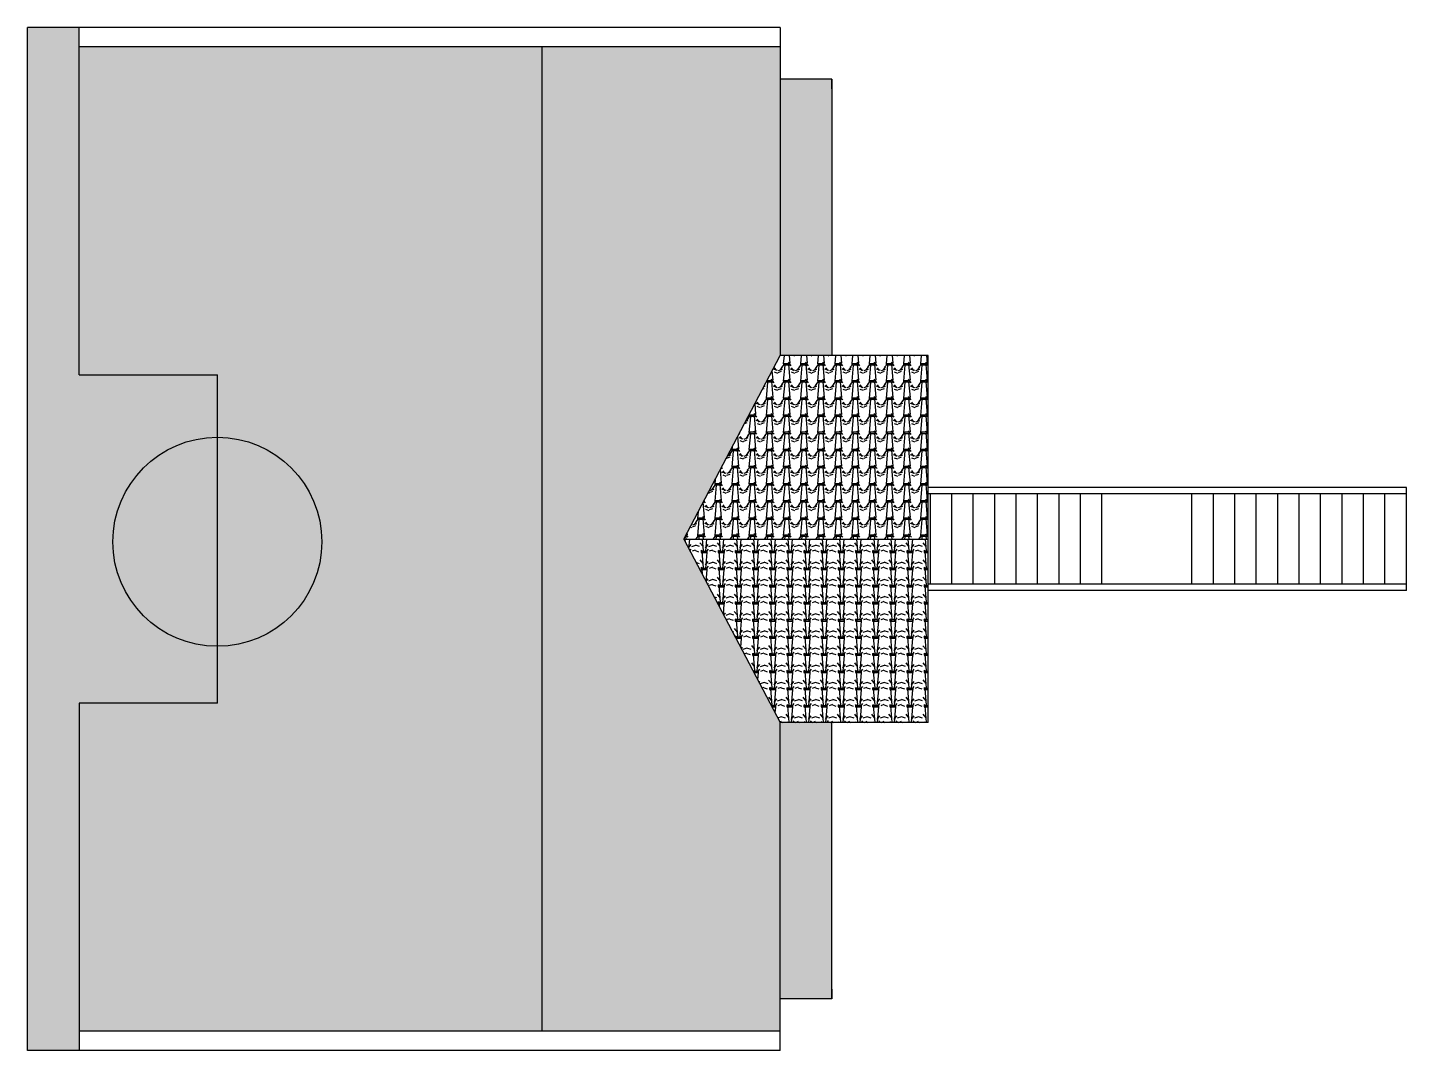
# Model space of a CAD drawing. Extents: x 22122 to 25969, y -3246 to 705.
# Drawn here: x 23226 to 23869, y -2954 to -2477 of the extents above; entities that cross this region are included whole.
import ezdxf

# ---------------------------------------------------------------- set-up
doc = ezdxf.new("R2010")
doc.units = 0
doc.header["$LTSCALE"] = 20
doc.header["$MEASUREMENT"] = 0
doc.layers.add('doubt', color=3, linetype='Continuous', plot=False)
for name, color, linetype in [('Roof lilne', 31, 'Continuous'), ('tile', 22, 'Continuous'), ('wall', 13, 'Continuous')]:
    doc.layers.add(name, color=color, linetype=linetype)
pattern_1 = [(4.9697, (-16547.69672, -179866.23923), (-96.00000841214, -7.99993045606), [7.387776, -177.306568]), (270, (-16540.337, -179865.599), (8, -8), [0.64, -7.36]), (90, (-16539.697, -179873.599), (-8, 8), [2.24, -5.76]), (180, (-16539.697, -179871.359), (-8, -8), [0.8, -7.2]), (360, (-16540.497, -179866.239), (8, 8), [0.8, -7.2]), (90, (-16539.697, -179866.239), (-8, 8), [0.64, -7.36]), (90, (-16540.337, -179873.599), (-8, 8), [1.6, -6.4]), (175.0303, (-16540.33672, -179871.99923), (-96.00000841214, 7.99993045606), [7.387776, -177.306568]), (142.6961, (-16540.73672, -179871.99923), (136.0000859335, -103.99988711906), [2.112064, -209.094]), (108.4349, (-16542.4167, -179870.7192), (-7.999987226, 16.000003477), [2.023856, -23.27436]), (71.5651, (-16543.0567, -179868.7992), (-7.999987226, -16.000003477), [2.023856, -23.27436]), (37.3039, (-16542.41672, -179866.87923), (136.0000859335, 103.99988711906), [2.112064, -209.094]), (110.2249, (-16541.8567, -179870.31923), (32.0000666848, -87.9999781147), [1.61988, -160.367776]), (69.7751, (-16542.4167, -179868.79923), (32.0000666848, 87.9999781147), [1.61988, -160.367776]), (37.4054, (-16541.8567, -179867.27923), (103.99993971984, 80.0000796209), [1.712072, -169.4954]), (142.5946, (-16540.4967, -179871.35923), (103.99993971984, -80.0000796209), [1.712072, -169.4954])]

msp = doc.modelspace()

# ---------------------------------------------------------------- hatches: boundary and pattern name
at = {"layer": 'tile'}
h = msp.add_hatch(dxfattribs=at)
h.set_pattern_fill('SPANTILE', scale=8, angle=90, style=0)
h.set_pattern_definition([(4.9697, (-16547.69672, -179266.43902), (-96.00000841214, -7.99993045606), [7.387776, -177.306568]), (270, (-16540.337, -179265.799), (8, -8), [0.64, -7.36]), (90, (-16539.697, -179273.799), (-8, 8), [2.24, -5.76]), (180, (-16539.697, -179271.559), (-8, -8), [0.8, -7.2]), (360, (-16540.497, -179266.439), (8, 8), [0.8, -7.2]), (90, (-16539.697, -179266.439), (-8, 8), [0.64, -7.36]), (90, (-16540.337, -179273.799), (-8, 8), [1.6, -6.4]), (175.0303, (-16540.33672, -179272.19902), (-96.00000841214, 7.99993045606), [7.387776, -177.306568]), (142.6961, (-16540.73672, -179272.19902), (136.0000859335, -103.99988711906), [2.112064, -209.094]), (108.4349, (-16542.4167, -179270.919), (-7.999987226, 16.000003477), [2.023856, -23.27436]), (71.5651, (-16543.0567, -179268.999), (-7.999987226, -16.000003477), [2.023856, -23.27436]), (37.3039, (-16542.41672, -179267.07902), (136.0000859335, 103.99988711906), [2.112064, -209.094]), (110.2249, (-16541.8567, -179270.519), (32.0000666848, -87.9999781147), [1.61988, -160.367776]), (69.7751, (-16542.4167, -179268.999), (32.0000666848, 87.9999781147), [1.61988, -160.367776]), (37.4054, (-16541.8567, -179267.479), (103.99993971984, 80.0000796209), [1.712072, -169.4954]), (142.5946, (-16540.4967, -179271.559), (103.99993971984, -80.0000796209), [1.712072, -169.4954])])
h.paths.add_polyline_path([(23225.66, -2953.81), (23249.66, -2953.81), (23249.66, -2791.81), (23314.16, -2791.81), (23314.16, -2719.81), (23314.16, -2710.81), (23314.16, -2638.81), (23249.66, -2638.81), (23249.66, -2476.81), (23225.66, -2476.81)])
h = msp.add_hatch(dxfattribs=at)
h.set_pattern_fill('SPANTILE', color=256, scale=8, angle=90, style=0)
h.set_pattern_definition(pattern_1)
h.paths.add_polyline_path([(23465.67, -2485.81), (23363.66, -2485.81), (23363.66, -2485.81), (23249.66, -2485.8), (23249.66, -2638.8), (23314.16, -2638.8), (23314.16, -2791.81), (23249.66, -2791.81), (23249.66, -2944.81), (23465.65, -2944.81)])
h = msp.add_hatch(dxfattribs=at)
h.set_pattern_fill('SPANTILE', color=256, scale=8, angle=90, style=0)
h.set_pattern_definition(pattern_1)
h.paths.add_polyline_path([(23465.65, -2944.81), (23576.66, -2944.81), (23576.66, -2800.81), (23531.66, -2715.31), (23576.66, -2629.81), (23576.66, -2485.81), (23465.67, -2485.81)])
h = msp.add_hatch(dxfattribs=at)
h.set_pattern_fill('SPANTILE', scale=8, angle=90, style=0)
h.set_pattern_definition([(4.9697, (-16547.68897, -179266.43752), (-96.00000841214, -7.99993045606), [7.387776, -177.306568]), (270, (-16540.329, -179265.7975), (8, -8), [0.64, -7.36]), (90, (-16539.689, -179273.7975), (-8, 8), [2.24, -5.76]), (180, (-16539.689, -179271.5575), (-8, -8), [0.8, -7.2]), (360, (-16540.489, -179266.4375), (8, 8), [0.8, -7.2]), (90, (-16539.689, -179266.4375), (-8, 8), [0.64, -7.36]), (90, (-16540.329, -179273.7975), (-8, 8), [1.6, -6.4]), (175.0303, (-16540.32897, -179272.19752), (-96.00000841214, 7.99993045606), [7.387776, -177.306568]), (142.6961, (-16540.72897, -179272.19752), (136.0000859335, -103.99988711906), [2.112064, -209.094]), (108.4349, (-16542.409, -179270.9175), (-7.999987226, 16.000003477), [2.023856, -23.27436]), (71.5651, (-16543.049, -179268.9975), (-7.999987226, -16.000003477), [2.023856, -23.27436]), (37.3039, (-16542.40897, -179267.07752), (136.0000859335, 103.99988711906), [2.112064, -209.094]), (110.2249, (-16541.84897, -179270.51752), (32.0000666848, -87.9999781147), [1.61988, -160.367776]), (69.7751, (-16542.40897, -179268.99752), (32.0000666848, 87.9999781147), [1.61988, -160.367776]), (37.4054, (-16541.84897, -179267.47752), (103.99993971984, 80.0000796209), [1.712072, -169.4954]), (142.5946, (-16540.48897, -179271.55752), (103.99993971984, -80.0000796209), [1.712072, -169.4954])])
h.paths.add_polyline_path([(23576.67, -2925.31), (23576.67, -2929.81), (23600.67, -2929.81), (23600.67, -2925.31)])
h.paths.add_polyline_path([(23576.67, -2820.31), (23576.67, -2824.81), (23576.67, -2828.81), (23576.67, -2916.81), (23576.67, -2920.81), (23576.67, -2925.31), (23600.67, -2925.31), (23600.67, -2820.31)])
h.paths.add_polyline_path([(23576.67, -2815.81), (23576.67, -2820.31), (23600.67, -2820.31), (23600.67, -2815.81)])
h.paths.add_polyline_path([(23576.67, -2800.81), (23576.67, -2800.81), (23576.67, -2815.81), (23600.67, -2815.81), (23600.67, -2800.81)])
h.paths.add_polyline_path([(23576.67, -2614.81), (23576.67, -2629.81), (23600.67, -2629.81), (23600.67, -2614.81)])
h.paths.add_polyline_path([(23576.67, -2610.31), (23576.67, -2614.81), (23600.67, -2614.81), (23600.67, -2610.31)])
h.paths.add_polyline_path([(23576.67, -2505.31), (23576.67, -2509.81), (23576.67, -2513.81), (23576.67, -2601.81), (23576.67, -2605.81), (23576.67, -2610.31), (23600.67, -2610.31), (23600.67, -2505.31)])
h.paths.add_polyline_path([(23576.67, -2500.81), (23576.67, -2505.31), (23600.67, -2505.31), (23600.67, -2500.81)])
h = msp.add_hatch(dxfattribs=at)
h.set_pattern_fill('SPANTILE', color=256, scale=8, angle=180, style=0)
h.set_pattern_definition([(94.9697, (-16547.05672, -179881.59923), (7.99993045606, -96.00000841214), [7.387776, -177.306568]), (360, (-16547.697, -179874.239), (8, 8), [0.64, -7.36]), (180, (-16539.697, -179873.599), (-8, -8), [2.24, -5.76]), (270, (-16541.937, -179873.599), (8, -8), [0.8, -7.2]), (90, (-16547.057, -179874.399), (-8, 8), [0.8, -7.2]), (180, (-16547.057, -179873.599), (-8, -8), [0.64, -7.36]), (180, (-16539.697, -179874.239), (-8, -8), [1.6, -6.4]), (265.0303, (-16541.29672, -179874.23923), (-7.99993045606, -96.00000841214), [7.387776, -177.306568]), (232.6961, (-16541.29672, -179874.63923), (103.99988711906, 136.0000859335), [2.112064, -209.094]), (198.4349, (-16542.5767, -179876.3192), (-16.000003477, -7.999987226), [2.023856, -23.27436]), (161.5651, (-16544.4967, -179876.9592), (16.000003477, -7.999987226), [2.023856, -23.27436]), (127.3039, (-16546.41672, -179876.31923), (-103.99988711906, 136.0000859335), [2.112064, -209.094]), (200.2249, (-16542.9767, -179875.75923), (87.9999781147, 32.0000666848), [1.61988, -160.367776]), (159.7751, (-16544.4967, -179876.31923), (-87.9999781147, 32.0000666848), [1.61988, -160.367776]), (127.4054, (-16546.0167, -179875.75923), (-80.0000796209, 103.99993971984), [1.712072, -169.4954]), (232.5946, (-16541.9367, -179874.39923), (80.0000796209, 103.99993971984), [1.712072, -169.4954])])
h.paths.add_polyline_path([(23531.66, -2715.31), (23645.66, -2715.31), (23645.66, -2638.81), (23645.66, -2629.81), (23576.66, -2629.81)])
h = msp.add_hatch(dxfattribs=at)
h.set_pattern_fill('SPANTILE', color=256, scale=8, angle=360, style=0)
h.set_pattern_definition([(274.9697, (-16532.33672, -179865.59923), (-7.99993045606, 96.00000841214), [7.387776, -177.306568]), (180, (-16531.697, -179872.959), (-8, -8), [0.64, -7.36]), (360, (-16539.697, -179873.599), (8, 8), [2.24, -5.76]), (90, (-16537.457, -179873.599), (-8, 8), [0.8, -7.2]), (270, (-16532.337, -179872.799), (8, -8), [0.8, -7.2]), (360, (-16532.337, -179873.599), (8, 8), [0.64, -7.36]), (360, (-16539.697, -179872.959), (8, 8), [1.6, -6.4]), (85.0303, (-16538.09672, -179872.95923), (7.99993045606, 96.00000841214), [7.387776, -177.306568]), (52.6961, (-16538.09672, -179872.55923), (-103.99988711906, -136.0000859335), [2.112064, -209.094]), (18.4349, (-16536.8167, -179870.8792), (16.000003477, 7.999987226), [2.023856, -23.27436]), (341.5651, (-16534.8967, -179870.2392), (-16.000003477, 7.999987226), [2.023856, -23.27436]), (307.3039, (-16532.97672, -179870.87923), (103.99988711906, -136.0000859335), [2.112064, -209.094]), (20.2249, (-16536.4167, -179871.43923), (-87.9999781147, -32.0000666848), [1.61988, -160.367776]), (339.7751, (-16534.8967, -179870.87923), (87.9999781147, -32.0000666848), [1.61988, -160.367776]), (307.4054, (-16533.3767, -179871.43923), (80.0000796209, -103.99993971984), [1.712072, -169.4954]), (52.5946, (-16537.4567, -179872.79923), (-80.0000796209, -103.99993971984), [1.712072, -169.4954])])
h.paths.add_polyline_path([(23531.66, -2715.31), (23576.66, -2800.81), (23645.66, -2800.81), (23645.66, -2715.31)])

# ---------------------------------------------------------------- linework, layer by layer
for p, q in [((23768.66, -2691.31), (23645.66, -2691.31)), ((23868.66, -2691.31), (23768.66, -2691.31)), ((23868.66, -2739.31), (23868.66, -2691.31)), ((23768.66, -2694.31), (23645.66, -2694.31)), ((23646.66, -2736.31), (23646.66, -2694.31)), ((23656.66, -2736.31), (23656.66, -2694.31)), ((23666.66, -2736.31), (23666.66, -2694.31)), ((23676.66, -2736.31), (23676.66, -2694.31)), ((23676.66, -2736.31), (23676.66, -2694.31)), ((23686.66, -2736.31), (23686.66, -2694.31)), ((23696.66, -2736.31), (23696.66, -2694.31)), ((23706.66, -2736.31), (23706.66, -2694.31)), ((23716.66, -2736.31), (23716.66, -2694.31)), ((23726.66, -2736.31), (23726.66, -2694.31)), ((23768.66, -2736.31), (23768.66, -2694.31)), ((23868.66, -2694.31), (23768.66, -2694.31)), ((23778.66, -2736.31), (23778.66, -2694.31)), ((23788.66, -2736.31), (23788.66, -2694.31)), ((23798.66, -2736.31), (23798.66, -2694.31)), ((23808.66, -2736.31), (23808.66, -2694.31)), ((23818.66, -2736.31), (23818.66, -2694.31)), ((23828.66, -2736.31), (23828.66, -2694.31)), ((23838.66, -2736.31), (23838.66, -2694.31)), ((23848.66, -2736.31), (23848.66, -2694.31)), ((23858.66, -2736.31), (23858.66, -2694.31)), ((23768.66, -2736.31), (23645.66, -2736.31)), ((23868.66, -2736.31), (23768.66, -2736.31)), ((23768.66, -2739.31), (23645.66, -2739.31)), ((23868.66, -2739.31), (23768.66, -2739.31))]:
    msp.add_line(p, q)
at = {"layer": 'doubt'}
msp.add_circle((23314.16, -2716.62), 48.74, dxfattribs=at)
at = {"layer": 'Roof lilne'}
for p, q in [((23249.66, -2476.81), (23225.66, -2476.81)), ((23225.66, -2953.81), (23225.66, -2476.81)), ((23249.66, -2638.8), (23249.66, -2476.81)), ((23465.65, -2944.81), (23465.67, -2485.8)), ((23576.66, -2485.81), (23576.66, -2629.81)), ((23531.66, -2715.31), (23576.66, -2629.81)), ((23645.66, -2629.81), (23576.66, -2629.81)), ((23645.66, -2800.81), (23645.66, -2629.81)), ((23249.66, -2638.8), (23314.16, -2638.8)), ((23314.16, -2791.81), (23314.16, -2638.8)), ((23531.66, -2715.31), (23576.66, -2800.81)), ((23531.66, -2715.31), (23645.66, -2715.31)), ((23249.66, -2791.81), (23249.66, -2953.81)), ((23314.16, -2791.81), (23249.66, -2791.81)), ((23645.66, -2800.81), (23576.66, -2800.81)), ((23576.66, -2944.81), (23576.66, -2800.81)), ((23249.66, -2953.81), (23225.66, -2953.81))]:
    msp.add_line(p, q, dxfattribs=at)
at = {"layer": 'Roof lilne', "color": 7}
for p, q in [((23600.67, -2505.31), (23600.67, -2500.81)), ((23600.67, -2925.31), (23600.67, -2929.81))]:
    msp.add_line(p, q, dxfattribs=at)
at = {"layer": 'wall', "color": 2}
for p, q in [((23576.66, -2476.81), (23249.66, -2476.81)), ((23576.66, -2476.81), (23576.66, -2485.81)), ((23363.66, -2485.81), (23249.66, -2485.8)), ((23576.66, -2485.81), (23363.66, -2485.81)), ((23576.66, -2944.81), (23249.66, -2944.81)), ((23576.66, -2953.81), (23576.66, -2944.81)), ((23576.66, -2953.81), (23249.66, -2953.81))]:
    msp.add_line(p, q, dxfattribs=at)
at = {"layer": 'wall'}
for p, q in [((23600.67, -2500.81), (23576.67, -2500.81)), ((23600.67, -2500.81), (23600.67, -2629.81)), ((23600.67, -2929.81), (23600.67, -2800.81)), ((23600.67, -2929.81), (23576.67, -2929.81))]:
    msp.add_line(p, q, dxfattribs=at)

doc.saveas('drawing.dxf')
